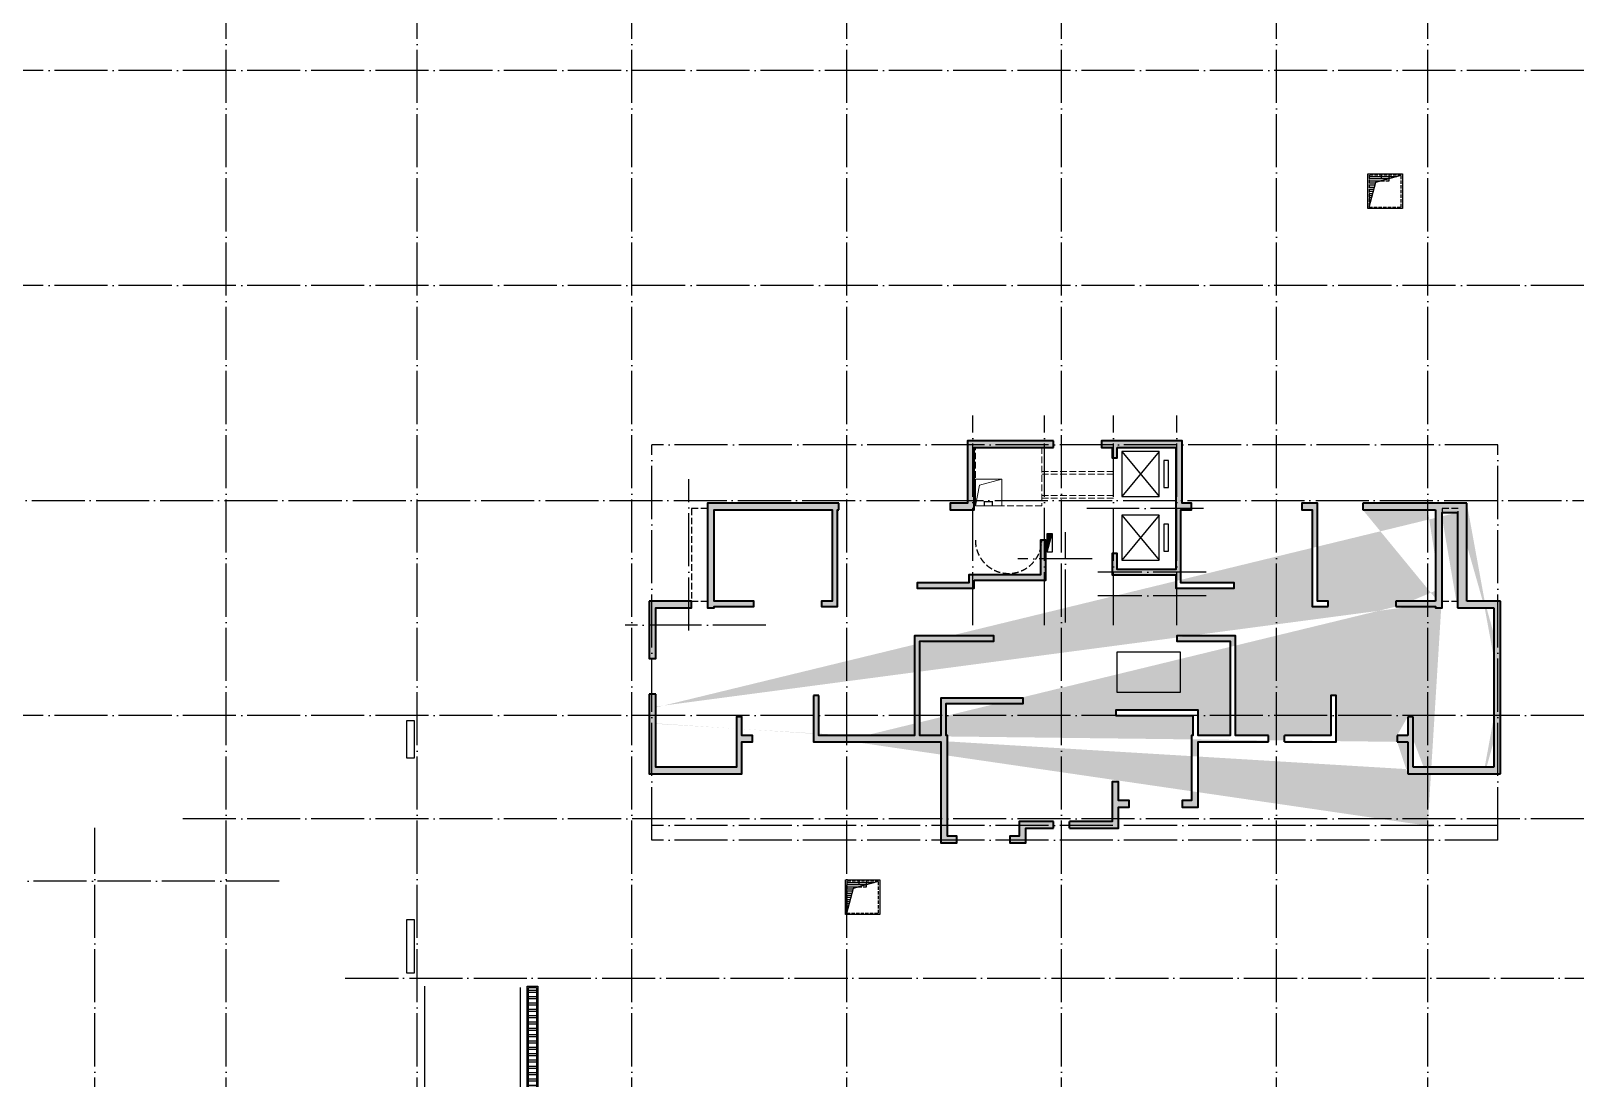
# Model space of a CAD drawing. Extents: x 115549 to 768939, y -502199 to 402497.
# Drawn here: x 622633 to 681174, y -422617 to -383137 of the extents above; entities that cross this region are included whole.
import ezdxf

# ---------------------------------------------------------------- set-up
doc = ezdxf.new("R2010")
doc.units = 0
doc.header["$LTSCALE"] = 1000
doc.header["$MEASUREMENT"] = 0
doc.linetypes.add('__DASH', pattern=[0.35, 0.25, -0.1])
doc.linetypes.add('DOTE', pattern=[2.42, 2, -0.2, 0.02, -0.2])
for name, color, linetype, lineweight in [('_0', 7, 'Continuous', 9), ('主楼剪力墙', 212, 'Continuous', 5), ('砼墙', 3, 'Continuous', 35)]:
    doc.layers.add(name, color=color, linetype=linetype, lineweight=lineweight)
for name, color, linetype in [('DOTE', 16, 'DOTE'), ('EQUIP_消火栓', 7, 'Continuous'), ('EVTR', 2, 'Continuous'), ('nuan', 6, 'Continuous'), ('STAIR', 50, 'Continuous'), ('地库文字', 7, 'Continuous'), ('截水沟', 2, 'Continuous'), ('汽车坡道', 142, 'Continuous'), ('给水', 32, 'Continuous')]:
    doc.layers.add(name, color=color, linetype=linetype)

# ---------------------------------------------------------------- blocks, each defined once
blk = doc.blocks.new('zhuloujlqtiangchong')
at = {"layer": '主楼剪力墙'}
h = blk.add_hatch(color=253, dxfattribs=at)
h.dxf.hatch_style = 1
h.paths.add_polyline_path([(1089272, 581301), (1091472, 581301), (1091472, 579101), (1091472, 576701), (1089272, 576701), (1089272, 577301), (1089072, 577301), (1089072, 576501), (1091472, 576501), (1091472, 576001), (1093672, 576001), (1093672, 576201), (1091672, 576201), (1091672, 576601), (1091672, 578951), (1092072, 578951), (1092072, 579201), (1091722, 579201), (1091722, 581551), (1089172, 581551), (1088672, 581551), (1088672, 581301), (1089072, 581301), (1089072, 580901), (1089272, 580901)])
h.paths.add_polyline_path([(1071622, 575501), (1071622, 574601), (1071622, 574101), (1071622, 573351), (1071872, 573351), (1071872, 574101), (1071872, 574601), (1071872, 575251), (1072222, 575251), (1073222, 575251), (1073222, 575501), (1072222, 575501)], flags=16)
h.paths.add_polyline_path([(1097222, 575301), (1097222, 575501), (1096822, 575501), (1096822, 579201), (1096222, 579201), (1096222, 578951), (1096622, 578951), (1096622, 575301)], flags=17)
h.paths.add_polyline_path([(1083872, 576301), (1086572, 576301), (1086572, 577801), (1086372, 577801), (1086372, 576501), (1083672, 576501), (1083672, 576201), (1081722, 576201), (1081722, 576001), (1083872, 576001)], flags=17)
h.paths.add_polyline_path([(1094972, 570201), (1094972, 570451), (1094522, 570451), (1093722, 570451), (1093722, 571301), (1093722, 571951), (1093722, 573601), (1093722, 574201), (1091522, 574201), (1091522, 574001), (1093522, 574001), (1093522, 573601), (1093522, 571951), (1093522, 571301), (1093522, 570451), (1092322, 570451), (1092322, 570801), (1092322, 571401), (1089222, 571401), (1089222, 571201), (1092122, 571201), (1092122, 570801), (1092122, 570451), (1092072, 570451), (1092072, 569501), (1092072, 568001), (1091722, 568001), (1091722, 567751), (1092322, 567751), (1092322, 569501), (1092322, 570201), (1093622, 570201), (1094522, 570201)], flags=17)
h.paths.add_polyline_path([(1095572, 570201), (1095572, 570451), (1096922, 570451), (1097322, 570451), (1097322, 571951), (1097522, 571951), (1097522, 570201), (1096922, 570201)], flags=17)
h.paths.add_polyline_path([(1086872, 566951), (1086872, 567201), (1086222, 567201), (1085572, 567201), (1085572, 566651), (1085222, 566651), (1085222, 566401), (1085822, 566401), (1085822, 566951), (1086222, 566951)], flags=17)
h.paths.add_polyline_path([(1087472, 566951), (1087472, 567201), (1087672, 567201), (1088722, 567201), (1089072, 567201), (1089072, 567851), (1089072, 568701), (1089322, 568701), (1089322, 568001), (1089722, 568001), (1089722, 567751), (1089322, 567751), (1089322, 566951), (1088722, 566951), (1087672, 566951)], flags=17)
h.paths.add_polyline_path([(1078772, 578951), (1078772, 579201), (1078622, 579201), (1076822, 579201), (1075022, 579201), (1074422, 579201), (1073822, 579201), (1073822, 577051), (1073822, 575901), (1073822, 575251), (1074072, 575251), (1074072, 575301), (1075022, 575301), (1075572, 575301), (1075572, 575501), (1075022, 575501), (1074072, 575501), (1074072, 575901), (1074072, 577051), (1074072, 578951), (1074422, 578951), (1075022, 578951), (1076822, 578951), (1078522, 578951), (1078522, 575501), (1078122, 575501), (1078122, 575301), (1078722, 575301), (1078722, 578951)], flags=17)
h.paths.add_polyline_path([(1086872, 581301), (1086872, 581551), (1086522, 581551), (1084372, 581551), (1083622, 581551), (1083622, 579881), (1083622, 579201), (1083272, 579201), (1082972, 579201), (1082972, 578951), (1083272, 578951), (1083872, 578951), (1083872, 579881), (1083872, 581301), (1084372, 581301), (1086522, 581301)])
edge = h.paths.add_edge_path()
edge.add_line((1100972, 567001), (1101272, 567001))
edge.add_line((1079372, 570201), (1080822, 570201))
edge.add_line((1080822, 570201), (1081722, 570201))
edge.add_line((1081722, 570201), (1082622, 570201))
edge.add_line((1082622, 570201), (1082622, 569951))
edge.add_line((1082622, 569951), (1082622, 568151))
edge.add_line((1082622, 568151), (1082622, 566401))
edge.add_line((1082622, 566401), (1083222, 566401))
edge.add_line((1083222, 566401), (1083222, 566651))
edge.add_line((1083222, 566651), (1082872, 566651))
edge.add_line((1082872, 566651), (1082872, 568151))
edge.add_line((1082872, 568151), (1082872, 569951))
edge.add_line((1082872, 569951), (1082872, 570451))
edge.add_line((1082872, 570451), (1082822, 570451))
edge.add_line((1082822, 570451), (1082822, 571251))
edge.add_line((1082822, 571251), (1082822, 571651))
edge.add_line((1082822, 571651), (1084622, 571651))
edge.add_line((1084622, 571651), (1085722, 571651))
edge.add_line((1085722, 571651), (1085722, 571851))
edge.add_line((1085722, 571851), (1084622, 571851))
edge.add_line((1084622, 571851), (1082622, 571851))
edge.add_line((1082622, 571851), (1082622, 571251))
edge.add_line((1082622, 571251), (1082622, 570451))
edge.add_line((1082622, 570451), (1081822, 570451))
edge.add_line((1081822, 570451), (1081822, 571751))
edge.add_line((1081822, 571751), (1081822, 571951))
edge.add_line((1081822, 571951), (1081822, 573601))
edge.add_line((1081822, 573601), (1081822, 574001))
edge.add_line((1081822, 574001), (1083822, 574001))
edge.add_line((1083822, 574001), (1084622, 574001))
edge.add_line((1084622, 574001), (1084622, 574201))
edge.add_line((1084622, 574201), (1083822, 574201))
edge.add_line((1083822, 574201), (1081622, 574201))
edge.add_line((1081622, 574201), (1081622, 573601))
edge.add_line((1081622, 573601), (1081622, 571951))
edge.add_line((1081622, 571951), (1081622, 571751))
edge.add_line((1081622, 571751), (1081622, 570451))
edge.add_line((1081622, 570451), (1080822, 570451))
edge.add_line((1080822, 570451), (1079372, 570451))
edge.add_line((1100222, 570201), (1100222, 569001))
edge.add_line((1099822, 570201), (1100222, 570201))
edge.add_line((1099822, 570451), (1099822, 570201))
edge.add_line((1100222, 570451), (1099822, 570451))
edge.add_line((1100222, 571151), (1100222, 570451))
edge.add_line((1100422, 571151), (1100222, 571151))
edge.add_line((1100422, 570301), (1100422, 571151))
edge.add_line((1100422, 569251), (1100422, 570301))
edge.add_line((1100822, 569251), (1100422, 569251))
edge.add_line((1100972, 569251), (1100822, 569251))
edge.add_line((1103122, 569251), (1100972, 569251))
edge.add_line((1103472, 569251), (1103122, 569251))
edge.add_line((1103472, 571151), (1103472, 569251))
edge.add_line((1103472, 573001), (1103472, 571151))
edge.add_line((1103472, 573351), (1103472, 573001))
edge.add_line((1103472, 575251), (1103472, 573351))
edge.add_line((1103122, 575251), (1103472, 575251))
edge.add_line((1102097, 575251), (1103122, 575251))
edge.add_line((1102097, 578851), (1102097, 575251))
edge.add_line((1101422, 579201), (1101272, 579201))
edge.add_line((1102122, 579201), (1098522, 579201))
edge.add_line((1102447, 579201), (1102122, 579201))
edge.add_line((1102447, 575501), (1102447, 579201))
edge.add_line((1103122, 575501), (1102447, 575501))
edge.add_line((1103722, 575501), (1103122, 575501))
edge.add_line((1103722, 573351), (1103722, 575501))
edge.add_line((1103722, 573001), (1103722, 573351))
edge.add_line((1103722, 571151), (1103722, 573001))
edge.add_line((1103722, 569001), (1103722, 571151))
edge.add_line((1103122, 569001), (1103722, 569001))
edge.add_line((1100222, 569001), (1103122, 569001))
edge.add_line((1071622, 570901), (1071622, 570801))
edge.add_line((1071622, 570801), (1071622, 569001))
edge.add_line((1071622, 569001), (1072222, 569001))
edge.add_line((1072222, 569001), (1074522, 569001))
edge.add_line((1074522, 569001), (1075122, 569001))
edge.add_line((1075122, 569001), (1075122, 570201))
edge.add_line((1075122, 570201), (1075522, 570201))
edge.add_line((1075522, 570201), (1075522, 570451))
edge.add_line((1075522, 570451), (1075122, 570451))
edge.add_line((1075122, 570451), (1075122, 571151))
edge.add_line((1075122, 571151), (1074922, 571151))
edge.add_line((1074922, 571151), (1074922, 570301))
edge.add_line((1074922, 570301), (1074922, 569251))
edge.add_line((1074922, 569251), (1074522, 569251))
edge.add_line((1074522, 569251), (1072222, 569251))
edge.add_line((1072222, 569251), (1071872, 569251))
edge.add_line((1071872, 569251), (1071872, 570801))
edge.add_line((1071872, 570801), (1071872, 570901))
edge.add_line((1078772, 570451), (1078422, 570451))
edge.add_line((1078422, 570451), (1078022, 570451))
edge.add_line((1078022, 570451), (1078022, 571951))
edge.add_line((1078022, 571951), (1077822, 571951))
edge.add_line((1077822, 571951), (1077822, 570201))
edge.add_line((1077822, 570201), (1078422, 570201))
edge.add_line((1078422, 570201), (1078772, 570201))
edge.add_line((1099772, 575301), (1100322, 575301))
edge.add_line((1099772, 575501), (1099772, 575301))
edge.add_line((1100322, 575501), (1099772, 575501))
edge.add_line((1101272, 575501), (1100322, 575501))
edge.add_line((1101272, 575901), (1101272, 575501))
edge.add_line((1101272, 577051), (1101272, 575901))
edge.add_line((1101272, 578951), (1101272, 577051))
edge.add_line((1100972, 578951), (1101272, 578951))
edge.add_line((1098522, 578951), (1100972, 578951))
edge.add_line((1098522, 579201), (1098522, 578951))
edge.add_line((1101522, 575301), (1101522, 575901))
edge.add_line((1101522, 575901), (1101522, 577051))
edge.add_line((1101522, 577051), (1101522, 578851))
edge.add_line((1101522, 578851), (1102122, 578851))
edge.add_line((1071872, 571501), (1071872, 572001))
edge.add_line((1071872, 572001), (1071622, 572001))
edge.add_line((1071622, 572001), (1071622, 571501))
edge.add_line((1100322, 575301), (1101272, 575301))
edge.add_line((1101272, 575301), (1101272, 575252))
edge.add_line((1101272, 575252), (1101522, 575252))
edge.add_line((1101522, 575252), (1101522, 575901))
h = blk.add_hatch(color=253, dxfattribs=at)
h.dxf.hatch_style = 1
h.paths.add_polyline_path([(1103722, 571151), (1103722, 573001), (1103722, 573351), (1103722, 575501), (1103122, 575501), (1102447, 575501), (1102447, 579201), (1102122, 579201), (1098522, 579201), (1098522, 578951), (1100972, 578951), (1101272, 578951), (1101272, 577051), (1101272, 575901), (1101272, 575501), (1100322, 575501), (1099772, 575501), (1099772, 575301), (1100322, 575301), (1101272, 575301), (1101272, 575252), (1101522, 575252), (1101522, 575901), (1101522, 577051), (1101522, 578851), (1102097, 578851), (1102097, 575251), (1103122, 575251), (1103472, 575251), (1103472, 573351), (1103472, 573001), (1103472, 571151), (1103472, 569251), (1103122, 569251), (1100972, 569251), (1100822, 569251), (1100422, 569251), (1100422, 570301), (1100422, 571151), (1100222, 571151), (1100222, 570451), (1099822, 570451), (1099822, 570201), (1100222, 570201), (1100222, 569001), (1103122, 569001), (1103722, 569001)])
h = blk.add_hatch(color=253, dxfattribs=at)
h.dxf.hatch_style = 1
h.paths.add_polyline_path([(1071622, 575501), (1071622, 574601), (1071622, 574101), (1071622, 573351), (1071872, 573351), (1071872, 574101), (1071872, 574601), (1071872, 575251), (1072222, 575251), (1073222, 575251), (1073222, 575501), (1072222, 575501)])
h.paths.add_polyline_path([(1077822, 571951), (1077822, 570201), (1080822, 570201), (1081722, 570201), (1082622, 570201), (1082622, 569951), (1082622, 568151), (1082622, 566401), (1083222, 566401), (1083222, 566651), (1082872, 566651), (1082872, 568151), (1082872, 569951), (1082872, 570451), (1082822, 570451), (1082822, 571251), (1082822, 571651), (1084622, 571651), (1085722, 571651), (1085722, 571851), (1084622, 571851), (1082622, 571851), (1082622, 571251), (1082622, 570451), (1081822, 570451), (1081822, 571751), (1081822, 571951), (1081822, 573601), (1081822, 574001), (1083822, 574001), (1084622, 574001), (1084622, 574201), (1083822, 574201), (1081622, 574201), (1081622, 573601), (1081622, 571951), (1081622, 571751), (1081622, 570451), (1080822, 570451), (1078022, 570451), (1078022, 571951)])
h.paths.add_polyline_path([(1071622, 572001), (1071622, 570801), (1071622, 569001), (1072222, 569001), (1074522, 569001), (1075122, 569001), (1075122, 570201), (1075522, 570201), (1075522, 570451), (1075122, 570451), (1075122, 571151), (1074922, 571151), (1074922, 570301), (1074922, 569251), (1074522, 569251), (1072222, 569251), (1071872, 569251), (1071872, 570801), (1071872, 572001)])
at = {"layer": '主楼剪力墙', "color": 253}
blk.add_lwpolyline([(1103722, 571151), (1103722, 573001), (1103722, 573351), (1103722, 575501), (1103122, 575501), (1102447, 575501), (1102447, 579201), (1102122, 579201), (1098522, 579201), (1098522, 578951), (1100972, 578951), (1101272, 578951), (1101272, 577051), (1101272, 575901), (1101272, 575501), (1100322, 575501), (1099772, 575501), (1099772, 575301), (1100322, 575301), (1101272, 575301), (1101272, 575252), (1101522, 575252), (1101522, 575901), (1101522, 577051), (1101522, 578851), (1102097, 578851), (1102097, 575251), (1103122, 575251), (1103472, 575251), (1103472, 573351), (1103472, 573001), (1103472, 571151), (1103472, 569251), (1103122, 569251), (1100972, 569251), (1100822, 569251), (1100422, 569251), (1100422, 570301), (1100422, 571151), (1100222, 571151), (1100222, 570451), (1099822, 570451), (1099822, 570201), (1100222, 570201), (1100222, 569001), (1103122, 569001), (1103722, 569001)], close=True, dxfattribs=at)
blk = doc.blocks.new('$TwtSys$00000434')
for p, q in [((-0.5, 0.5), (-0.5, -0.5)), ((-0.5, -0.5), (0.5, 0.5)), ((0.5, 0.5), (-0.5, 0.5)), ((0.5, -0.5), (0.5, 0.5)), ((-0.5, -0.5), (0.5, -0.5))]:
    blk.add_line(p, q)
blk.add_solid([(0.5, -0.5), (0.5, 0.5), (-0.5, -0.5)])
blk = doc.blocks.new('kengyi')
at = {"layer": '给水'}
for p, q in [((2970150, 735418), (2971184, 735418)), ((2970150, 735339), (2970897, 735339)), ((2970150, 735260), (2970610, 735260)), ((2970150, 735180), (2970393, 735180)), ((2970150, 735101), (2970372, 735101)), ((2970150, 735021), (2970351, 735021)), ((2970150, 734942), (2970330, 734942)), ((2970150, 734863), (2970309, 734863)), ((2970150, 734783), (2970288, 734783)), ((2970150, 734704), (2970267, 734704)), ((2970150, 734625), (2970246, 734625)), ((2970150, 734545), (2970225, 734545)), ((2970150, 734466), (2970204, 734466)), ((2970150, 734386), (2970182, 734386))]:
    blk.add_line(p, q, dxfattribs=at)
blk.add_lwpolyline([(2970100, 735514), (2971400, 735514), (2971400, 734214), (2970100, 734214)], close=True, dxfattribs=at)
at = {"layer": '给水', "linetype": '__DASH', "ltscale": 0.5}
blk.add_lwpolyline([(2971350, 735464), (2970150, 735464), (2970150, 734264), (2971350, 734264)], close=True, dxfattribs=at)
at = {"layer": '给水'}
blk.add_lwpolyline([(2970150, 734264), (2970399, 735201), (2971350, 735464)], dxfattribs=at)
at = {"layer": '给水', "linetype": '__DASH', "ltscale": 0.5}
blk.add_lwpolyline([(2970600, 735461), (2970600, 735261), (2970900, 735261), (2970900, 735461)], dxfattribs=at)
blk = doc.blocks.new('gangjinhunningtuqiang')
at = {"layer": '砼墙', "color": 8}
for p, q in [((1086872, 581301), (1086872, 581551)), ((1078772, 578951), (1078772, 579201)), ((1098522, 579201), (1098522, 578951)), ((1102122, 579201), (1098522, 579201)), ((1101422, 579201), (1101272, 579201)), ((1102447, 579201), (1102122, 579201)), ((1102447, 575501), (1102447, 579201)), ((1098522, 578951), (1100972, 578951)), ((1100972, 578951), (1101272, 578951)), ((1101272, 578951), (1101272, 577051)), ((1102097, 578851), (1102097, 575251)), ((1101272, 577051), (1101272, 575901)), ((1100322, 575501), (1099772, 575501)), ((1099772, 575501), (1099772, 575301)), ((1101272, 575501), (1100322, 575501)), ((1101272, 575901), (1101272, 575501)), ((1103122, 575501), (1102447, 575501)), ((1103722, 575501), (1103122, 575501)), ((1103722, 573351), (1103722, 575501)), ((1099772, 575301), (1100322, 575301)), ((1102097, 575251), (1103122, 575251)), ((1103122, 575251), (1103472, 575251)), ((1103472, 575251), (1103472, 573351)), ((1103472, 573351), (1103472, 573001)), ((1103722, 573001), (1103722, 573351)), ((1103472, 573001), (1103472, 571151)), ((1103722, 571151), (1103722, 573001)), ((1071872, 572001), (1071622, 572001)), ((1078022, 571951), (1077822, 571951)), ((1100422, 571151), (1100222, 571151)), ((1100222, 571151), (1100222, 570451)), ((1100422, 570301), (1100422, 571151)), ((1103472, 571151), (1103472, 569251)), ((1103722, 569001), (1103722, 571151)), ((1094972, 570201), (1094972, 570451)), ((1095572, 570201), (1095572, 570451)), ((1100222, 570451), (1099822, 570451)), ((1099822, 570451), (1099822, 570201)), ((1099822, 570201), (1100222, 570201)), ((1100222, 570201), (1100222, 569001)), ((1100422, 569251), (1100422, 570301)), ((1100822, 569251), (1100422, 569251)), ((1100972, 569251), (1100822, 569251)), ((1103122, 569251), (1100972, 569251)), ((1103472, 569251), (1103122, 569251)), ((1100222, 569001), (1103122, 569001)), ((1103122, 569001), (1103722, 569001)), ((1086872, 566951), (1086872, 567201)), ((1087472, 566951), (1087472, 567201))]:
    blk.add_line(p, q, dxfattribs=at)
for points in [[(1086872, 581551), (1086522, 581551), (1084372, 581551), (1083622, 581551), (1083622, 579881), (1083622, 579201), (1083272, 579201), (1082972, 579201), (1082972, 578951), (1083272, 578951), (1083872, 578951), (1083872, 579881), (1083872, 581301), (1084372, 581301), (1086522, 581301), (1086872, 581301)], [(1078772, 579201), (1078622, 579201), (1076822, 579201), (1075022, 579201), (1074422, 579201), (1073822, 579201), (1073822, 577051), (1073822, 575901), (1073822, 575301)], [(1073822, 575901), (1073822, 575251), (1074072, 575251), (1074072, 575301), (1075022, 575301), (1075572, 575301), (1075572, 575501), (1075022, 575501), (1074072, 575501), (1074072, 575901), (1074072, 577051), (1074072, 578951), (1074422, 578951), (1075022, 578951), (1076822, 578951), (1078522, 578951), (1078522, 575501), (1078122, 575501), (1078122, 575301), (1078722, 575301), (1078722, 578951), (1078772, 578951)], [(1101522, 575301), (1101522, 575901), (1101522, 577051), (1101522, 578851), (1102122, 578851)], [(1100322, 575301), (1101272, 575301), (1101272, 575252), (1101522, 575252), (1101522, 575901)], [(1077822, 571951), (1077822, 570201), (1080822, 570201), (1081722, 570201), (1082622, 570201), (1082622, 569951), (1082622, 568151), (1082622, 566401), (1083222, 566401), (1083222, 566651), (1082872, 566651), (1082872, 568151), (1082872, 569951), (1082872, 570451), (1082822, 570451), (1082822, 571251), (1082822, 571651), (1084622, 571651), (1085722, 571651), (1085722, 571851), (1084622, 571851), (1082622, 571851), (1082622, 571251), (1082622, 570451), (1081822, 570451), (1081822, 571751), (1081822, 571951), (1081822, 573601), (1081822, 574001), (1083822, 574001), (1084622, 574001), (1084622, 574201), (1083822, 574201), (1081622, 574201), (1081622, 573601), (1081622, 571951), (1081622, 571751), (1081622, 570451), (1080822, 570451), (1078022, 570451), (1078022, 571951)], [(1094972, 570451), (1094522, 570451), (1093722, 570451), (1093722, 571301), (1093722, 571951), (1093722, 573601), (1093722, 574201), (1091522, 574201), (1091522, 574001), (1093522, 574001), (1093522, 573601), (1093522, 571951), (1093522, 571301), (1093522, 570451), (1092322, 570451), (1092322, 570801), (1092322, 571401), (1089222, 571401), (1089222, 571201), (1092122, 571201), (1092122, 570801), (1092122, 570451), (1092072, 570451), (1092072, 569501), (1092072, 568001), (1091722, 568001), (1091722, 567751), (1092322, 567751), (1092322, 569501), (1092322, 570201), (1093622, 570201), (1094522, 570201), (1094972, 570201)], [(1071622, 572001), (1071622, 570801), (1071622, 569001), (1072222, 569001), (1074522, 569001), (1075122, 569001), (1075122, 570201), (1075522, 570201), (1075522, 570451), (1075122, 570451), (1075122, 571151), (1074922, 571151), (1074922, 570301), (1074922, 569251), (1074522, 569251), (1072222, 569251), (1071872, 569251), (1071872, 570801), (1071872, 572001)], [(1095572, 570201), (1096922, 570201), (1097522, 570201), (1097522, 571951), (1097322, 571951), (1097322, 570451), (1096922, 570451), (1095572, 570451)], [(1087472, 566951), (1087672, 566951), (1088722, 566951), (1089322, 566951), (1089322, 567751), (1089722, 567751), (1089722, 568001), (1089322, 568001), (1089322, 568701), (1089072, 568701), (1089072, 567851), (1089072, 567201), (1088722, 567201), (1087672, 567201), (1087472, 567201)], [(1086872, 567201), (1086222, 567201), (1085572, 567201), (1085572, 566651), (1085222, 566651), (1085222, 566401), (1085822, 566401), (1085822, 566951), (1086222, 566951), (1086872, 566951)]]:
    blk.add_lwpolyline(points, dxfattribs=at)
for points in [[(1089272, 581301), (1091472, 581301), (1091472, 579101), (1091472, 576701), (1089272, 576701), (1089272, 577301), (1089072, 577301), (1089072, 576501), (1091472, 576501), (1091472, 576001), (1093672, 576001), (1093672, 576201), (1091672, 576201), (1091672, 576601), (1091672, 578951), (1092072, 578951), (1092072, 579201), (1091722, 579201), (1091722, 581551), (1089172, 581551), (1088672, 581551), (1088672, 581301), (1089072, 581301), (1089072, 580901), (1089272, 580901)], [(1097222, 575301), (1097222, 575501), (1096822, 575501), (1096822, 579201), (1096222, 579201), (1096222, 578951), (1096622, 578951), (1096622, 575301)], [(1083872, 576301), (1086572, 576301), (1086572, 577801), (1086372, 577801), (1086372, 576501), (1083672, 576501), (1083672, 576201), (1081722, 576201), (1081722, 576001), (1083872, 576001)], [(1071622, 575501), (1071622, 574601), (1071622, 574101), (1071622, 573351), (1071872, 573351), (1071872, 574101), (1071872, 574601), (1071872, 575251), (1072222, 575251), (1073222, 575251), (1073222, 575501), (1072222, 575501)]]:
    blk.add_lwpolyline(points, close=True, dxfattribs=at)

msp = doc.modelspace()

# ---------------------------------------------------------------- hatches: boundary and pattern name
at = {"layer": '截水沟'}
h = msp.add_hatch(dxfattribs=at)
h.set_pattern_fill('ANSI32', color=8, scale=50, angle=-44.964903, style=0)
h.set_pattern_definition([(0.035097, (544400.2, -1071320.6), (-0.14586, 238.124955), []), (0.035097, (544479.62, -1071399.92), (-0.14586, 238.124955), [])])
h.paths.add_polyline_path([(641383.3, -419171.8), (641683.3, -419171.8), (641683.3, -426271.8), (641383.3, -426271.8)])

# ---------------------------------------------------------------- linework, layer by layer
at = {"linetype": '__DASH'}
msp.add_arc((659483.3, -402321.6), 1250, 180, 0, dxfattribs=at)
at = {"layer": '_0', "color": 0, "linetype": '__DASH'}
msp.add_lwpolyline([(658233.3, -398821.6), (660733.3, -398821.6), (660733.3, -401021.6), (658233.3, -401021.6)], close=True, dxfattribs=at)
for points in [[(660733.3, -399734.9), (663433.3, -399734.9)], [(660733.3, -399834.9), (663433.3, -399834.9)], [(660733.3, -400636.8), (663433.3, -400636.8)], [(660733.3, -400736.8), (663433.3, -400736.8)]]:
    msp.add_lwpolyline(points, dxfattribs=at)
at = {"layer": '_0', "color": 0}
msp.add_lwpolyline([(658233.3, -401021.6), (659233.3, -401021.6), (659233.3, -400021.6), (658233.3, -400021.6)], close=True, dxfattribs=at)
msp.add_lwpolyline([(658233.3, -401021.6), (658391.7, -400248.3), (659233.3, -400021.6)], dxfattribs=at)
at = {"layer": '_0', "color": 0, "const_width": 50}
msp.add_lwpolyline([(658568.2, -401021.6), (658568.2, -400865.2), (658868.2, -400865.2), (658868.2, -401021.6)], dxfattribs=at)
at = {"layer": 'DOTE', "color": 1}
for p, q in [((629983.3, -472963.5), (629983.3, -308021.8)), ((637183.3, -472963.5), (637183.3, -308021.8)), ((645283.3, -472963.5), (645283.3, -308021.8)), ((653383.3, -472963.5), (653383.3, -308021.8)), ((661483.3, -472963.5), (661483.3, -308021.8)), ((669583.3, -472963.5), (669583.3, -308021.8)), ((675283.3, -472963.5), (675283.3, -308021.8)), ((681174.4, -384621.8), (452683.3, -384621.8)), ((681174.4, -392721.8), (452683.3, -392721.8)), ((658133.3, -405521.6), (658133.3, -397621.6)), ((660833.3, -405521.6), (660833.3, -397621.6)), ((663433.3, -405521.6), (663433.3, -397621.6)), ((665833.3, -405521.6), (665833.3, -397621.6)), ((646033.3, -413621.6), (646033.3, -398721.6)), ((677933.4, -398721.6), (646033.3, -398721.6)), ((677933.4, -413621.6), (677933.4, -398721.6)), ((647433.3, -405721.6), (647433.3, -400021.6)), ((225783.3, -400821.8), (681174.4, -400821.8)), ((666833.3, -401121.6), (662433.3, -401121.6)), ((666933.3, -403521.6), (662844.3, -403521.6)), ((666933.3, -404421.6), (662844.3, -404421.6)), ((650333.3, -405521.6), (645033.3, -405521.6)), ((681174.4, -408921.8), (517275.2, -408921.8)), ((625033.3, -472963.5), (625033.3, -413158.7)), ((681174.4, -412821.8), (628332.7, -412821.8)), ((677933.4, -413071.6), (646033.3, -413071.6)), ((677933.4, -413621.6), (646033.3, -413621.6)), ((631983.3, -415171.7), (519683.3, -415171.7)), ((634479, -418821.8), (681174.4, -418821.8))]:
    msp.add_line(p, q, dxfattribs=at)
at = {"layer": 'DOTE'}
for p, q in [((661633.3, -405421.6), (661633.3, -402021.6)), ((662633.3, -403021.6), (659833.3, -403021.6))]:
    msp.add_line(p, q, dxfattribs=at)
at = {"layer": 'EVTR'}
for p, q in [((665158.3, -398971.6), (663758.3, -398971.6)), ((663758.3, -398971.6), (663758.3, -400671.6)), ((665158.3, -398971.6), (663758.3, -400671.6)), ((663758.3, -398971.6), (665158.3, -400671.6)), ((665158.3, -400671.6), (665158.3, -398971.6)), ((665508.3, -399311.6), (665333.3, -399311.6)), ((665333.3, -399311.6), (665333.3, -400331.6)), ((665508.3, -400331.6), (665508.3, -399311.6)), ((665333.3, -400331.6), (665508.3, -400331.6)), ((663758.3, -400671.6), (665158.3, -400671.6)), ((665158.3, -401371.6), (663758.3, -401371.6)), ((663758.3, -401371.6), (663758.3, -403071.6)), ((665158.3, -401371.6), (663758.3, -403071.6)), ((663758.3, -401371.6), (665158.3, -403071.6)), ((665158.3, -403071.6), (665158.3, -401371.6)), ((665508.3, -401711.6), (665333.3, -401711.6)), ((665333.3, -401711.6), (665333.3, -402731.6)), ((665508.3, -402731.6), (665508.3, -401711.6)), ((665333.3, -402731.6), (665508.3, -402731.6)), ((663758.3, -403071.6), (665158.3, -403071.6))]:
    msp.add_line(p, q, dxfattribs=at)
at = {"layer": 'nuan', "linetype": '__DASH'}
for points in [[(648133.3, -401121.6), (647533.3, -401121.6), (647533.3, -404621.6), (648133.3, -404621.6)], [(676433.3, -401121.6), (675833.3, -401121.6), (675833.3, -404621.6), (676433.3, -404621.6)]]:
    msp.add_lwpolyline(points, close=True, dxfattribs=at)
at = {"layer": 'STAIR'}
for points in [[(637083.3, -410521.8), (637083.3, -409121.8), (636783.3, -409121.8), (636783.3, -410521.8)], [(637083.3, -418621.8), (637083.3, -416621.8), (636783.3, -416621.8), (636783.3, -418621.8)]]:
    msp.add_lwpolyline(points, close=True, dxfattribs=at)
at = {"layer": '地库文字'}
msp.add_lwpolyline([(663567.9, -406539.1), (663567.9, -408039.1), (665967.9, -408039.1), (665967.9, -406539.1)], close=True, dxfattribs=at)
at = {"layer": '截水沟'}
for points in [[(641333.3, -419121.8), (641733.3, -419121.8), (641733.3, -426321.8), (641333.3, -426321.8)], [(641383.3, -419171.8), (641683.3, -419171.8), (641683.3, -426271.8), (641383.3, -426271.8)]]:
    msp.add_lwpolyline(points, close=True, dxfattribs=at)
at = {"layer": '汽车坡道'}
for p, q in [((637483.3, -426321.8), (637483.3, -419121.8)), ((641083.3, -426321.8), (641083.3, -419171.8))]:
    msp.add_line(p, q, dxfattribs=at)

# ---------------------------------------------------------------- block references
at = {"layer": 'EQUIP_消火栓', "xscale": -700, "yscale": 200, "zscale": 700, "rotation": 270}
msp.add_blockref('$TwtSys$00000434', (661033.3, -402416.1), dxfattribs=at)
at = {"layer": '砼墙', "color": 3}
msp.add_blockref('zhuloujlqtiangchong', (-425688.9, -980122.8), dxfattribs=at)
at = {"layer": '砼墙'}
msp.add_blockref('gangjinhunningtuqiang', (-425688.9, -980122.8), dxfattribs=at)
at = {"layer": '给水'}
for p in [(-2297066.7, -1124035.9), (-2316766.7, -1150635.9)]:
    msp.add_blockref('kengyi', p, dxfattribs=at)

doc.saveas('drawing.dxf')
